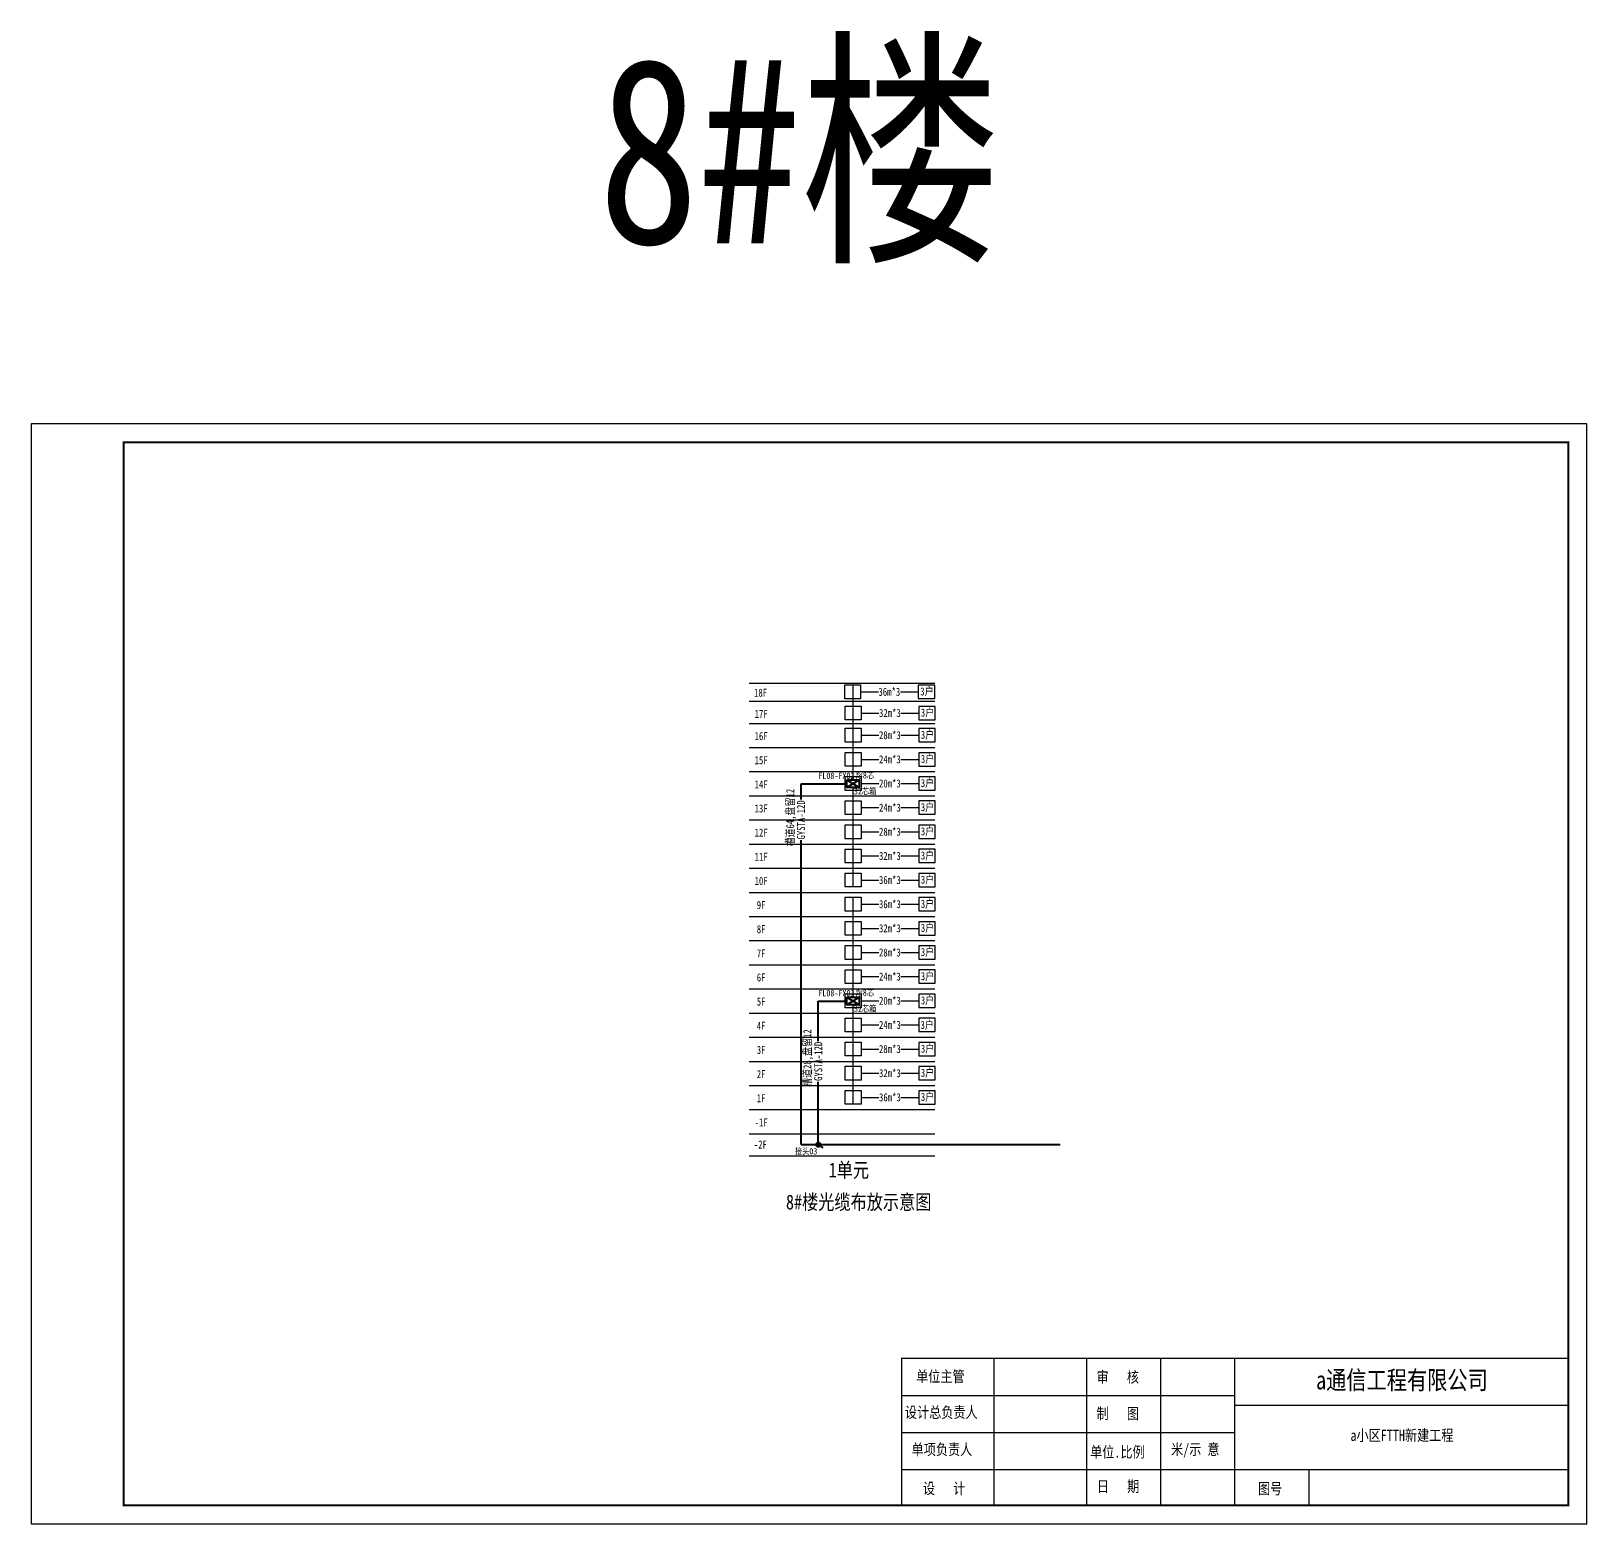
# Model space of a CAD drawing. Extents: x -718790 to -716301, y 387782 to 388189.
# Drawn here: x -716720.8 to -716300.8, y 387781.7 to 388184.8 of the extents above; entities that cross this region are included whole.
import ezdxf

# ---------------------------------------------------------------- set-up
doc = ezdxf.new("R2010")
doc.units = 0
doc.header["$LTSCALE"] = 1000
doc.header["$MEASUREMENT"] = 0
doc.layers.add('BZ', color=6, linetype='Continuous')
doc.layers.add('图框', color=7, linetype='Continuous')
doc.styles.add('粗宋', font='', dxfattribs={"width": 0.8})
doc.styles.get('粗宋').set_extended_font_data('SimSun')

msp = doc.modelspace()

# ---------------------------------------------------------------- hatches: boundary and pattern name
at = {"linetype": 'ByBlock', "lineweight": 40}
msp.add_hatch(color=0, dxfattribs=at).paths.add_polyline_path([(-716507.72, 387884.14, 1), (-716508.91, 387884.14, 1)], flags=0)

# ---------------------------------------------------------------- linework, layer by layer
for p, q in [((-716527.02, 388008.77), (-716476.85, 388008.77)), ((-716496.93, 388006.38), (-716492.08, 388006.38)), ((-716486.13, 388006.38), (-716481.34, 388006.38)), ((-716527.02, 388003.87), (-716476.85, 388003.87)), ((-716496.78, 388000.66), (-716491.93, 388000.66)), ((-716485.99, 388000.66), (-716481.2, 388000.66)), ((-716527.02, 387997.88), (-716476.85, 387997.88)), ((-716496.78, 387994.68), (-716491.93, 387994.68)), ((-716485.99, 387994.68), (-716481.2, 387994.68)), ((-716527.02, 387991.36), (-716476.85, 387991.36)), ((-716496.78, 387988.16), (-716491.93, 387988.16)), ((-716485.99, 387988.16), (-716481.2, 387988.16)), ((-716527.02, 387984.85), (-716476.85, 387984.85)), ((-716496.78, 387981.64), (-716491.93, 387981.64)), ((-716485.99, 387981.64), (-716481.2, 387981.64)), ((-716527.02, 387978.33), (-716476.85, 387978.33)), ((-716496.78, 387975.12), (-716491.93, 387975.12)), ((-716485.99, 387975.12), (-716481.2, 387975.12)), ((-716527.02, 387971.81), (-716476.85, 387971.81)), ((-716496.78, 387968.61), (-716491.93, 387968.61)), ((-716485.99, 387968.61), (-716481.2, 387968.61)), ((-716527.02, 387965.29), (-716476.85, 387965.29)), ((-716527.02, 387958.77), (-716476.85, 387958.77)), ((-716496.78, 387962.09), (-716491.93, 387962.09)), ((-716485.99, 387962.09), (-716481.2, 387962.09)), ((-716496.78, 387955.57), (-716491.93, 387955.57)), ((-716485.99, 387955.57), (-716481.2, 387955.57)), ((-716527.02, 387952.25), (-716476.85, 387952.25)), ((-716527.02, 387945.74), (-716476.85, 387945.74)), ((-716496.78, 387949.05), (-716491.93, 387949.05)), ((-716485.99, 387949.05), (-716481.2, 387949.05)), ((-716496.78, 387942.53), (-716491.93, 387942.53)), ((-716485.99, 387942.53), (-716481.2, 387942.53)), ((-716527.02, 387939.22), (-716476.85, 387939.22)), ((-716496.78, 387936.01), (-716491.93, 387936.01)), ((-716485.99, 387936.01), (-716481.2, 387936.01)), ((-716527.02, 387932.7), (-716476.85, 387932.7)), ((-716496.78, 387929.5), (-716491.93, 387929.5)), ((-716485.99, 387929.5), (-716481.2, 387929.5)), ((-716527.02, 387926.18), (-716476.85, 387926.18)), ((-716496.78, 387922.98), (-716491.93, 387922.98)), ((-716485.99, 387922.98), (-716481.2, 387922.98)), ((-716527.02, 387919.66), (-716476.85, 387919.66)), ((-716496.78, 387916.46), (-716491.93, 387916.46)), ((-716485.99, 387916.46), (-716481.2, 387916.46)), ((-716527.02, 387913.14), (-716476.85, 387913.14)), ((-716496.78, 387909.94), (-716491.93, 387909.94)), ((-716485.99, 387909.94), (-716481.2, 387909.94)), ((-716527.02, 387906.63), (-716476.85, 387906.63)), ((-716527.02, 387900.11), (-716476.85, 387900.11)), ((-716496.78, 387903.42), (-716491.93, 387903.42)), ((-716485.99, 387903.42), (-716481.2, 387903.42)), ((-716496.78, 387896.91), (-716491.93, 387896.91)), ((-716485.99, 387896.91), (-716481.2, 387896.91)), ((-716527.02, 387893.59), (-716476.85, 387893.59)), ((-716527.02, 387887.07), (-716476.85, 387887.07)), ((-716527.02, 387881.12), (-716476.85, 387881.12)), ((-716482.82, 387786.75), (-716463.82, 387786.75)), ((-716463.82, 387786.75), (-716444.82, 387786.75)), ((-716444.82, 387786.75), (-716414.56, 387786.75)), ((-716414.56, 387786.75), (-716395.56, 387786.75)), ((-716395.56, 387786.75), (-716305.82, 387786.75))]:
    msp.add_line(p, q)
at = {"color": 7, "linetype": 'ByBlock', "ltscale": 0.001589}
msp.add_line((-716498.91, 388002.53), (-716498.91, 388008.24), dxfattribs=at)
at = {"linetype": 'ByBlock'}
for p, q in [((-716498.91, 387982.61), (-716498.91, 388002.53)), ((-716498.91, 387953.7), (-716498.91, 387980.57)), ((-716498.91, 387923.94), (-716498.91, 387950.92)), ((-716498.91, 387895.04), (-716498.91, 387921.9))]:
    msp.add_line(p, q, dxfattribs=at)
at = {"linetype": 'ByBlock', "lineweight": 40}
for p, q in [((-716512.97, 387981.59), (-716500.58, 387981.59)), ((-716512.97, 387977.28), (-716512.97, 387981.59)), ((-716512.97, 387977.28), (-716512.97, 387981.59)), ((-716512.97, 387884.14), (-716512.97, 387966.32)), ((-716512.97, 387930.63), (-716512.97, 387966.32)), ((-716508.32, 387922.92), (-716500.58, 387922.92))]:
    msp.add_line(p, q, dxfattribs=at)
at = {"lineweight": 40}
for p, q in [((-716500.58, 387982.61), (-716497.24, 387980.57)), ((-716500.58, 387980.57), (-716497.24, 387982.61)), ((-716500.58, 387923.94), (-716497.24, 387921.9)), ((-716500.58, 387921.9), (-716497.24, 387923.94))]:
    msp.add_line(p, q, dxfattribs=at)
at = {"color": 0, "linetype": 'ByBlock', "lineweight": 40}
for p, q in [((-716508.32, 387912.1), (-716508.32, 387922.92)), ((-716508.32, 387884.14), (-716508.32, 387901.13)), ((-716512.97, 387884.14), (-716508.32, 387884.14)), ((-716508.32, 387884.14), (-716443, 387884.14)), ((-716508.32, 387884.14), (-716507.11, 387883.24))]:
    msp.add_line(p, q, dxfattribs=at)
at = {"color": 7}
for p, q in [((-716460.82, 387786.75), (-716460.82, 387826.44)), ((-716435.82, 387786.75), (-716435.82, 387826.44)), ((-716415.82, 387786.75), (-716415.82, 387826.44)), ((-716395.82, 387786.75), (-716395.82, 387826.44)), ((-716485.82, 387816.44), (-716395.82, 387816.44)), ((-716395.82, 387796.44), (-716395.82, 387816.44)), ((-716395.82, 387813.84), (-716305.82, 387813.84)), ((-716485.82, 387806.44), (-716395.82, 387806.44)), ((-716485.82, 387796.44), (-716305.82, 387796.44)), ((-716395.82, 387796.44), (-716305.82, 387796.44)), ((-716375.82, 387786.75), (-716375.82, 387796.44)), ((-716485.82, 387786.75), (-716305.82, 387786.75))]:
    msp.add_line(p, q, dxfattribs=at)
for points in [[(-716501.19, 388008.24), (-716496.93, 388008.24), (-716496.93, 388004.51), (-716501.19, 388004.51), (-716501.19, 388008.24)], [(-716481.34, 388004.58), (-716476.87, 388004.58), (-716476.87, 388008.18), (-716481.34, 388008.18), (-716481.34, 388004.58)], [(-716501.05, 388002.53), (-716496.78, 388002.53), (-716496.78, 387998.8), (-716501.05, 387998.8), (-716501.05, 388002.53)], [(-716481.2, 387998.86), (-716476.72, 387998.86), (-716476.72, 388002.46), (-716481.2, 388002.46), (-716481.2, 387998.86)], [(-716501.05, 387996.55), (-716496.78, 387996.55), (-716496.78, 387992.81), (-716501.05, 387992.81), (-716501.05, 387996.55)], [(-716481.2, 387992.88), (-716476.72, 387992.88), (-716476.72, 387996.48), (-716481.2, 387996.48), (-716481.2, 387992.88)], [(-716501.05, 387990.03), (-716496.78, 387990.03), (-716496.78, 387986.3), (-716501.05, 387986.3), (-716501.05, 387990.03)], [(-716481.2, 387986.36), (-716476.72, 387986.36), (-716476.72, 387989.96), (-716481.2, 387989.96), (-716481.2, 387986.36)], [(-716501.05, 387983.51), (-716496.78, 387983.51), (-716496.78, 387979.78), (-716501.05, 387979.78), (-716501.05, 387983.51)], [(-716481.2, 387979.84), (-716476.72, 387979.84), (-716476.72, 387983.44), (-716481.2, 387983.44), (-716481.2, 387979.84)], [(-716501.05, 387976.99), (-716496.78, 387976.99), (-716496.78, 387973.26), (-716501.05, 387973.26), (-716501.05, 387976.99)], [(-716481.2, 387973.32), (-716476.72, 387973.32), (-716476.72, 387976.92), (-716481.2, 387976.92), (-716481.2, 387973.32)], [(-716501.05, 387970.47), (-716496.78, 387970.47), (-716496.78, 387966.74), (-716501.05, 387966.74), (-716501.05, 387970.47)], [(-716481.2, 387966.81), (-716476.72, 387966.81), (-716476.72, 387970.41), (-716481.2, 387970.41), (-716481.2, 387966.81)], [(-716501.05, 387963.95), (-716496.78, 387963.95), (-716496.78, 387960.22), (-716501.05, 387960.22), (-716501.05, 387963.95)], [(-716481.2, 387960.29), (-716476.72, 387960.29), (-716476.72, 387963.89), (-716481.2, 387963.89), (-716481.2, 387960.29)], [(-716501.05, 387957.44), (-716496.78, 387957.44), (-716496.78, 387953.7), (-716501.05, 387953.7), (-716501.05, 387957.44)], [(-716481.2, 387953.77), (-716476.72, 387953.77), (-716476.72, 387957.37), (-716481.2, 387957.37), (-716481.2, 387953.77)], [(-716501.05, 387950.92), (-716496.78, 387950.92), (-716496.78, 387947.19), (-716501.05, 387947.19), (-716501.05, 387950.92)], [(-716481.2, 387947.25), (-716476.72, 387947.25), (-716476.72, 387950.85), (-716481.2, 387950.85), (-716481.2, 387947.25)], [(-716501.05, 387944.4), (-716496.78, 387944.4), (-716496.78, 387940.67), (-716501.05, 387940.67), (-716501.05, 387944.4)], [(-716481.2, 387940.73), (-716476.72, 387940.73), (-716476.72, 387944.33), (-716481.2, 387944.33), (-716481.2, 387940.73)], [(-716501.05, 387937.88), (-716496.78, 387937.88), (-716496.78, 387934.15), (-716501.05, 387934.15), (-716501.05, 387937.88)], [(-716481.2, 387934.21), (-716476.72, 387934.21), (-716476.72, 387937.82), (-716481.2, 387937.82), (-716481.2, 387934.21)], [(-716501.05, 387931.36), (-716496.78, 387931.36), (-716496.78, 387927.63), (-716501.05, 387927.63), (-716501.05, 387931.36)], [(-716481.2, 387927.7), (-716476.72, 387927.7), (-716476.72, 387931.3), (-716481.2, 387931.3), (-716481.2, 387927.7)], [(-716501.05, 387924.84), (-716496.78, 387924.84), (-716496.78, 387921.11), (-716501.05, 387921.11), (-716501.05, 387924.84)], [(-716481.2, 387921.18), (-716476.72, 387921.18), (-716476.72, 387924.78), (-716481.2, 387924.78), (-716481.2, 387921.18)], [(-716501.05, 387918.33), (-716496.78, 387918.33), (-716496.78, 387914.59), (-716501.05, 387914.59), (-716501.05, 387918.33)], [(-716481.2, 387914.66), (-716476.72, 387914.66), (-716476.72, 387918.26), (-716481.2, 387918.26), (-716481.2, 387914.66)], [(-716501.05, 387911.81), (-716496.78, 387911.81), (-716496.78, 387908.08), (-716501.05, 387908.08), (-716501.05, 387911.81)], [(-716481.2, 387908.14), (-716476.72, 387908.14), (-716476.72, 387911.74), (-716481.2, 387911.74), (-716481.2, 387908.14)], [(-716501.05, 387905.29), (-716496.78, 387905.29), (-716496.78, 387901.56), (-716501.05, 387901.56), (-716501.05, 387905.29)], [(-716481.2, 387901.62), (-716476.72, 387901.62), (-716476.72, 387905.22), (-716481.2, 387905.22), (-716481.2, 387901.62)], [(-716501.05, 387898.77), (-716496.78, 387898.77), (-716496.78, 387895.04), (-716501.05, 387895.04), (-716501.05, 387898.77)], [(-716481.2, 387895.1), (-716476.72, 387895.1), (-716476.72, 387898.71), (-716481.2, 387898.71), (-716481.2, 387895.1)]]:
    msp.add_lwpolyline(points, close=True)
at = {"lineweight": 40}
for points in [[(-716500.58, 387982.61), (-716497.24, 387982.61), (-716497.24, 387980.57), (-716500.58, 387980.57), (-716500.58, 387982.61)], [(-716500.58, 387923.94), (-716497.24, 387923.94), (-716497.24, 387921.9), (-716500.58, 387921.9), (-716500.58, 387923.94)]]:
    msp.add_lwpolyline(points, close=True, dxfattribs=at)
at = {"color": 7}
msp.add_lwpolyline([(-716485.82, 387786.75, 0.4, 0.4, 0), (-716485.82, 387826.44, 0.4, 0.4, 0), (-716305.82, 387826.44, 0, 0, 0)], format="xyseb", dxfattribs=at)
at = {"color": 0, "linetype": 'ByBlock', "lineweight": 40}
msp.add_circle((-716508.32, 387884.14), 0.598, dxfattribs=at)
at = {"layer": '图框', "color": 7}
msp.add_lwpolyline([(-716720.82, 387781.75), (-716300.82, 387781.75), (-716300.82, 388078.75), (-716720.82, 388078.75), (-716720.82, 387781.75)], close=True, dxfattribs=at)
msp.add_lwpolyline([(-716695.82, 387786.75, 0.5, 0.5, 0), (-716305.82, 387786.75, 0.5, 0.5, 0), (-716305.82, 388073.75, 0.5, 0.5, 0), (-716695.82, 388073.75, 0.5, 0.5, 0), (-716695.82, 387786.75, 0, 0, 0)], format="xyseb", close=True, dxfattribs=at)

# ---------------------------------------------------------------- texts
at = {"color": 7, "char_height": 3, "attachment_point": 7, "style": '粗宋'}
for s, insert in [('{\\W0.8000000000000002;单位主管}', (-716481.91, 387819.74)), ('{\\W0.8000000000000002;审   核}', (-716433.19, 387819.57)), ('{\\W0.8000000000000002;设计总负责人}', (-716484.93, 387810.04)), ('{\\W0.8000000000000002;制   图}', (-716433.19, 387809.74)), ('{\\W0.8000000000000002;单项负责人}', (-716483.12, 387800.01)), ('{\\W0.8000000000000002;单位.比例}', (-716434.94, 387799.33)), ('{\\W0.8000000000000002;设   计}', (-716480.08, 387789.49)), ('{\\W0.8000000000000002;日   期}', (-716433.11, 387790.02))]:
    msp.add_mtext(s, dxfattribs=dict(at, insert=insert))
at = {"color": 7, "linetype": 'ByBlock', "char_height": 3, "attachment_point": 7, "style": '粗宋'}
for s, insert in [('{\\W0.8000000000000002;米/示 意}', (-716413.08, 387799.64)), ('{\\W0.8000000000000002;图号}', (-716389.62, 387789.45))]:
    msp.add_mtext(s, dxfattribs=dict(at, insert=insert))
at = {"layer": 'BZ', "color": 6, "linetype": 'Continuous', "true_color": 0xff00ff, "attachment_point": 5, "style": '粗宋'}
for s, insert, char_height in [('{\\W0.8;8#楼}', (-716513.23, 388149.79), 50), ('{\\W0.7999999999999999;18F}', (-716523.9, 388006.14), 2.16), ('{\\W0.8;8#楼光缆布放示意图}', (-716497.41, 387868.42), 4), ('{\\W0.8000000000000002;a小区FTTH新建工程}', (-716350.75, 387805.49), 3)]:
    msp.add_mtext(s, dxfattribs=dict(at, insert=insert, char_height=char_height))
at = {"layer": 'BZ', "color": 6, "linetype": 'Continuous', "true_color": 0xff00ff, "insert": (-716489.14, 388006.38), "char_height": 2.16, "width": 2.192, "attachment_point": 5, "style": '粗宋'}
msp.add_mtext('{\\W0.7999999999999999;36m*3}', dxfattribs=at)
at = {"layer": 'BZ', "linetype": 'Continuous', "attachment_point": 5, "style": '粗宋'}
for s, insert, char_height in [('{\\W0.8;3户}', (-716478.99, 388006.37), 2.16), ('{\\W0.7999999999999999;17F}', (-716523.75, 388000.43), 2.16), ('{\\W0.8;3户}', (-716478.84, 388000.66), 2.16), ('{\\W0.8;3户}', (-716478.84, 387994.67), 2.16), ('{\\W0.7999999999999999;16F}', (-716523.75, 387994.44), 2.16), ('{\\W0.7999999999999999;28m*3}', (-716488.99, 387994.68), 2.16), ('{\\W0.7999999999999999;15F}', (-716523.75, 387987.92), 2.16), ('{\\W0.7999999999999999;24m*3}', (-716488.99, 387988.16), 2.16), ('{\\W0.8;3户}', (-716478.84, 387988.15), 2.16), ('{\\W0.8;熔8芯}', (-716495.75, 387983.76), 1.7496), ('{\\W0.7999999999999999;14F}', (-716523.75, 387981.4), 2.16), ('{\\W0.8;3户}', (-716478.84, 387981.63), 2.16), ('{\\W0.7999999999999999;13F}', (-716523.75, 387974.89), 2.16), ('{\\W0.7999999999999999;24m*3}', (-716488.99, 387975.12), 2.16), ('{\\W0.8;3户}', (-716478.84, 387975.12), 2.16), ('{\\W0.7999999999999999;12F}', (-716523.75, 387968.37), 2.16), ('{\\W0.7999999999999999;28m*3}', (-716488.99, 387968.61), 2.16), ('{\\W0.8;3户}', (-716478.84, 387968.6), 2.16), ('{\\W0.7999999999999999;11F}', (-716523.75, 387961.85), 2.16), ('{\\W0.7999999999999999;32m*3}', (-716488.99, 387962.09), 2.16), ('{\\W0.8;3户}', (-716478.84, 387962.08), 2.16), ('{\\W0.7999999999999999;10F}', (-716523.75, 387955.33), 2.16), ('{\\W0.7999999999999999;36m*3}', (-716488.99, 387955.57), 2.16), ('{\\W0.8;3户}', (-716478.84, 387955.56), 2.16), ('{\\W0.7999999999999999;9F}', (-716523.75, 387948.81), 2.16), ('{\\W0.7999999999999999;36m*3}', (-716488.99, 387949.05), 2.16), ('{\\W0.8;3户}', (-716478.84, 387949.04), 2.16), ('{\\W0.7999999999999999;8F}', (-716523.75, 387942.3), 2.16), ('{\\W0.7999999999999999;32m*3}', (-716488.99, 387942.53), 2.16), ('{\\W0.8;3户}', (-716478.84, 387942.53), 2.16), ('{\\W0.7999999999999999;28m*3}', (-716488.99, 387936.01), 2.16), ('{\\W0.8;3户}', (-716478.84, 387936.01), 2.16), ('{\\W0.7999999999999999;7F}', (-716523.75, 387935.78), 2.16), ('{\\W0.7999999999999999;6F}', (-716523.75, 387929.26), 2.16), ('{\\W0.7999999999999999;24m*3}', (-716488.99, 387929.5), 2.16), ('{\\W0.8;3户}', (-716478.84, 387929.49), 2.16), ('{\\W0.8;熔8芯}', (-716495.75, 387925.1), 1.7496), ('{\\W0.7999999999999999;5F}', (-716523.75, 387922.74), 2.16), ('{\\W0.7999999999999999;20m*3}', (-716488.99, 387922.98), 2.16), ('{\\W0.8;3户}', (-716478.84, 387922.97), 2.16), ('{\\W0.7999999999999999;4F}', (-716523.75, 387916.22), 2.16), ('{\\W0.7999999999999999;24m*3}', (-716488.99, 387916.46), 2.16), ('{\\W0.8;3户}', (-716478.92, 387916.32), 2.16), ('{\\W0.7999999999999999;3F}', (-716523.75, 387909.7), 2.16), ('{\\W0.7999999999999999;28m*3}', (-716488.99, 387909.94), 2.16), ('{\\W0.8;3户}', (-716478.84, 387909.93), 2.16), ('{\\W0.7999999999999999;2F}', (-716523.75, 387903.19), 2.16), ('{\\W0.7999999999999999;32m*3}', (-716488.99, 387903.42), 2.16), ('{\\W0.8;3户}', (-716478.84, 387903.42), 2.16), ('{\\W0.7999999999999999;1F}', (-716523.75, 387896.67), 2.16), ('{\\W0.7999999999999999;36m*3}', (-716488.99, 387896.91), 2.16), ('{\\W0.8;3户}', (-716478.84, 387896.9), 2.16), ('{\\W0.7999999999999999;-1F}', (-716523.75, 387890.15), 2.16), ('{\\W0.7999999999999999;-2F}', (-716523.96, 387884.17), 2.16), ('{\\W0.8;1单元}', (-716500.06, 387877.06), 4), ('{\\W0.8;a通信工程有限公司}', (-716350.75, 387820.29), 5)]:
    msp.add_mtext(s, dxfattribs=dict(at, insert=insert, char_height=char_height))
at = {"layer": 'BZ', "linetype": 'Continuous', "char_height": 2.16, "attachment_point": 5, "style": '粗宋'}
for s, insert, width in [('{\\W0.7999999999999999;32m*3}', (-716488.99, 388000.66), 2.2927), ('{\\W0.7999999999999999;20m*3}', (-716488.99, 387981.64), 2.9492)]:
    msp.add_mtext(s, dxfattribs=dict(at, insert=insert, width=width))
at = {"layer": 'BZ', "color": 2, "linetype": 'Continuous', "char_height": 1.728, "attachment_point": 5, "style": '粗宋'}
for s, insert in [('{\\W0.8;FL08-FX02}', (-716503.43, 387983.7)), ('{\\W0.8;32芯箱}', (-716495.68, 387979.46)), ('{\\W0.8;FL08-FX01}', (-716503.43, 387925.03)), ('{\\W0.8;32芯箱}', (-716495.68, 387920.79)), ('{\\W0.8;接头03}', (-716511.59, 387882.26))]:
    msp.add_mtext(s, dxfattribs=dict(at, insert=insert))
at = {"layer": 'BZ', "linetype": 'Continuous', "char_height": 2.16, "attachment_point": 5, "rotation": 90, "style": '粗宋'}
for s, insert in [('{\\W0.7999999999999999;槽道64,盘留12}', (-716515.62, 387972.43)), ('{\\W0.7999999999999999;GYSTA-12D}', (-716512.97, 387971.81)), ('{\\W0.7999999999999999;槽道28,盘留12}', (-716511.01, 387907.5)), ('{\\W0.7999999999999999;GYSTA-12D}', (-716508.32, 387906.63))]:
    msp.add_mtext(s, dxfattribs=dict(at, insert=insert))

doc.saveas('drawing.dxf')
